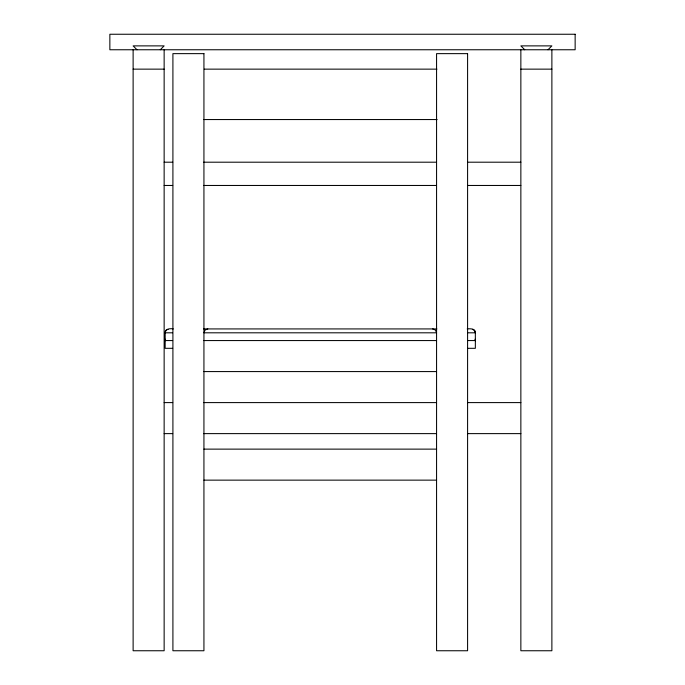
<?xml version="1.0" encoding="UTF-8"?>
<svg xmlns="http://www.w3.org/2000/svg" width="685" height="685" viewBox="0 0 685 685"><rect width="100%" height="100%" fill="white"/><g stroke="black" fill="none" stroke-linecap="round" stroke-linejoin="round"><path stroke-width="1.03" d="M165.153 340.745L165.453 339.238M160.264 49.757L164.143 45.878L133.121 45.878L137 49.757M548 49.757L551.879 45.878L520.857 45.878L524.736 49.757M168.03 329.305L166.292 329.905L165.188 331.848L165.153 348.314L172.646 348.314M207.803 328.928L205.063 330.067L203.933 332.807L436.568 332.807L435.437 330.067L432.697 328.928M133.121 69.142L164.143 69.142M204.276 69.142L436.927 69.142M520.857 69.142L551.879 69.142M203.933 119.55L437.133 119.55M164.143 162.199L172.689 162.199M203.659 162.199L436.482 162.199M467.461 162.199L520.857 162.199M164.143 185.464L172.689 185.464M203.659 185.464L436.482 185.464M467.461 185.464L520.857 185.464M173.305 328.928C170.351 328.261 165.136 328.731 165.153 332.807L172.492 332.807M203.616 328.928L436.884 328.928M467.196 328.928C469.807 328.603 475.244 328.406 475.347 332.336L475.347 348.314L467.855 348.314M468.009 332.807L475.347 332.807L474.542 330.444L472.47 329.305M165.153 340.565L172.646 340.565M203.933 340.565L436.568 340.565M467.855 340.565L475.347 340.565M203.933 371.578L436.568 371.578M164.143 402.6L172.689 402.6M203.659 402.6L436.482 402.6M467.461 402.6L520.857 402.6M164.143 433.622L172.689 433.622M203.659 433.622L436.482 433.622M467.461 433.622L520.857 433.622M203.933 449.129L436.568 449.129M203.933 480.142L436.568 480.142M475.047 339.238L475.347 340.745M551.879 49.757L551.879 650.75L520.857 650.75L520.857 49.757M164.143 49.757L164.143 650.75L133.121 650.75L133.121 49.757M575.143 34.25L109.857 34.25L109.857 49.757L575.143 49.757L575.143 34.25M203.933 53.636L172.911 53.636L172.911 650.75L203.933 650.75L203.933 53.636M467.59 53.636L436.568 53.636L436.568 650.75L467.59 650.75L467.59 53.636"/></g></svg>
